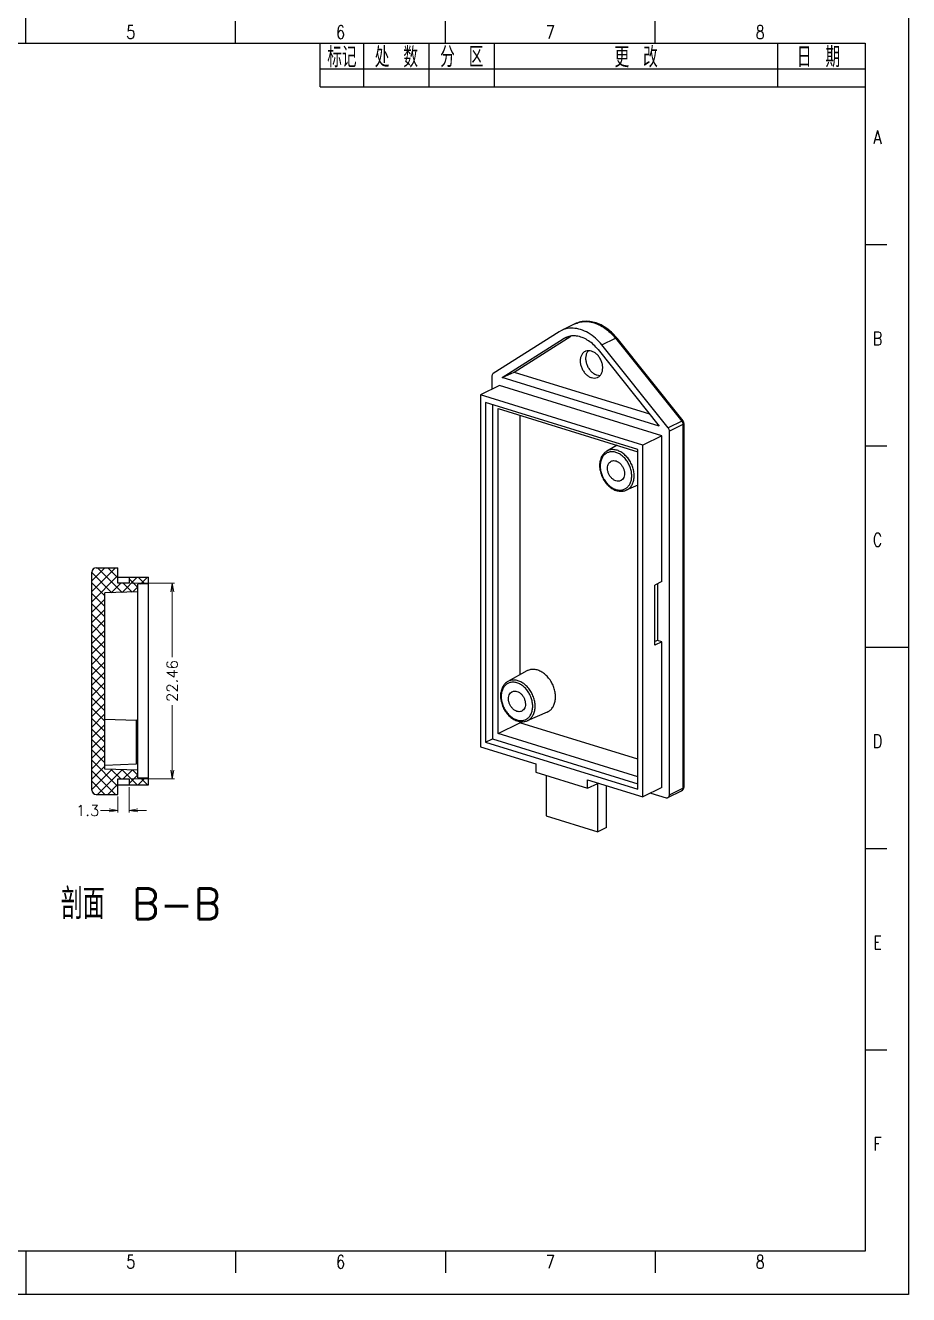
# Model space of a CAD drawing. Header units: millimetres. Extents: x 1589 to 1799, y 308 to 605.
# Drawn here: x 1697.3 to 1798.6, y 308 to 453.5 of the extents above; entities that cross this region are included whole.
import ezdxf
from ezdxf.enums import TextEntityAlignment as Align

# ---------------------------------------------------------------- set-up
doc = ezdxf.new("R2010")
doc.units = ezdxf.units.MM
doc.layers.add('02___PRT_ALL_AXES', color=7, linetype='Continuous')
doc.layers.add('LABEL', color=7, linetype='Continuous')
doc.layers.add('dim', color=82, linetype='Continuous', lineweight=9)
doc.styles.add('ROMANS', font='romans.shx', dxfattribs={"bigfont": 'gbcbig.shx'})
doc.styles.get("Standard").update_dxf_attribs({"font": 'txt', "bigfont": 'gbcbig.shx'})
doc.styles.add('tukuang1-G', font='romans.shx', dxfattribs={"width": 0.8, "bigfont": 'gbcbig.shx'})
doc.dimstyles.new('YanXiu', dxfattribs={"dimtxt": 2.5, "dimasz": 2.2, "dimexe": 0.66, "dimexo": 0.66, "dimgap": 0.66, "dimtad": 0, "dimdsep": 46, "dimtxsty": 'ROMANS', "dimblk": 'OPEN', "dimcen": 0, "dimclrd": 256, "dimclre": 131, "dimclrt": 42, "dimazin": 2, "dimtfac": 1, "dimtofl": 0, "dimtmove": 0, "dimatfit": 3, "dimldrblk": 'OPEN', "dimfxl": 0.66, "dimlwd": 5, "dimlwe": 5, "dimarcsym": 0})

# ---------------------------------------------------------------- blocks, each defined once
blk = doc.blocks.new('LINE1')
at = {"layer": 'LABEL'}
for p, q in [((-125, -6), (-125, 0)), ((-115, -6), (-115, 0)), ((-100, -6), (-100, 0)), ((-85, -6), (-85, 0)), ((-20, -6), (-20, 0)), ((0, -6), (-125, -6))]:
    blk.add_line(p, q, dxfattribs=at)
at = {"layer": 'LABEL', "style": 'tukuang1-G'}
for s, p in [('标记', (-120, -3)), ('处 数', (-107.5, -3)), ('分 区', (-92.5, -3)), ('更 改', (-52.5, -3)), ('日 期', (-10.67, -3))]:
    blk.add_text(s, height=4.667, dxfattribs=at).set_placement(p, align=Align.MIDDLE)
blk = doc.blocks.new('*U9')
at = {"layer": 'LABEL'}
for p, q in [((-202.5, 287), (-202.5, 297)), ((0, 297), (0, 0)), ((-202.5, 287), (-202.5, 292)), ((-154.37, 287), (-154.37, 292)), ((-106.25, 287), (-106.25, 292)), ((-58.12, 287), (-58.12, 292)), ((-395, 287), (-10, 287)), ((-10, 287), (-10, 10)), ((-10, 240.83), (-5, 240.83)), ((-10, 194.67), (-5, 194.67)), ((-10, 148.5), (0, 148.5)), ((-10, 148.5), (-5, 148.5)), ((-10, 102.33), (-5, 102.33)), ((-10, 56.17), (-5, 56.17)), ((-10, 10), (-395, 10)), ((-202.5, 10), (-202.5, 0)), ((-202.5, 10), (-202.5, 5)), ((-154.37, 10), (-154.37, 5)), ((-106.25, 10), (-106.25, 5)), ((-58.12, 10), (-58.12, 5)), ((0, 0), (-420, 0))]:
    blk.add_line(p, q, dxfattribs=at)
blk.add_blockref('LINE1', (-10, 287), dxfattribs=at)
at = {"layer": 'LABEL', "style": 'tukuang1-G', "width": 0.8}
for s, p in [('5', (-178.44, 288)), ('6', (-130.31, 288)), ('7', (-82.19, 288)), ('8', (-34.06, 288)), ('A', (-7.13, 263.92)), ('B', (-7.13, 217.75)), ('C', (-7.13, 171.58)), ('D', (-7.13, 125.42)), ('E', (-7.13, 79.25)), ('F', (-7.13, 33.08)), ('5', (-178.44, 6.02)), ('6', (-130.31, 6.02)), ('7', (-82.19, 6.02)), ('8', (-34.06, 6.02))]:
    blk.add_text(s, height=3, dxfattribs=at).set_placement(p, align=Align.CENTER)
blk = doc.blocks.new('MODIFY')
at = {"layer": 'LABEL'}
for p, q in [((-125, -4), (-125, 0)), ((-115, -4), (-115, 0)), ((-100, -4), (-100, 0)), ((-85, -4), (-85, 0)), ((-20, -4), (-20, 0)), ((-125, -4), (0, -4))]:
    blk.add_line(p, q, dxfattribs=at)
at = {"layer": 'LABEL', "style": 'tukuang1-G', "width": 0.8}
for tag, p in [('标记', (-120, -2)), ('处数', (-107.5, -2)), ('分区', (-92.5, -2)), ('更改', (-52.5, -2)), ('日期', (-10.67, -2))]:
    blk.add_attdef(tag, text='', height=2.5, dxfattribs=at).set_placement(p, align=Align.MIDDLE_CENTER)
blk = doc.blocks.new('_OPEN')
at = {"color": 0, "linetype": 'ByBlock'}
for p, q in [((-1, 0.17), (0, 0)), ((0, 0), (-1, -0.17)), ((0, 0), (-1, 0))]:
    blk.add_line(p, q, dxfattribs=at)
blk = doc.blocks.new('*D73')
at = {"layer": 'Defpoints', "color": 0}
for p in [(1709.21, 389.57), (1709.21, 367.11), (1714.14, 367.11)]:
    blk.add_point(p, dxfattribs=at)
at = {"layer": 'dim', "color": 131, "lineweight": 5}
for p, q in [((1709.46, 389.57), (1714.39, 389.57)), ((1709.46, 367.11), (1714.39, 367.11))]:
    blk.add_line(p, q, dxfattribs=at)
at = {"layer": 'dim', "lineweight": 5}
for p, q in [((1714.14, 388.57), (1714.14, 381.09)), ((1714.14, 368.11), (1714.14, 375.59))]:
    blk.add_line(p, q, dxfattribs=at)
for p, rotation in [((1714.14, 389.57), 90), ((1714.14, 367.11), 270)]:
    blk.add_blockref('_OPEN', p, dxfattribs=dict(at, rotation=rotation))
at = {"layer": 'dim', "color": 42, "insert": (1714.14, 378.34), "char_height": 1.25, "attachment_point": 5, "rotation": 90, "style": 'ROMANS'}
blk.add_mtext('22.46', dxfattribs=at)
blk = doc.blocks.new('*D74')
at = {"layer": 'Defpoints', "color": 0}
for p in [(1707.91, 365.34), (1709.21, 366.44), (1707.91, 363.5)]:
    blk.add_point(p, dxfattribs=at)
at = {"layer": 'dim', "color": 131, "lineweight": 5}
for p, q in [((1709.21, 366.19), (1709.21, 363.25)), ((1707.91, 365.09), (1707.91, 363.25))]:
    blk.add_line(p, q, dxfattribs=at)
at = {"layer": 'dim', "lineweight": 5}
for p, q in [((1706.91, 363.5), (1705.91, 363.5)), ((1710.21, 363.5), (1711.21, 363.5))]:
    blk.add_line(p, q, dxfattribs=at)
blk.add_blockref('_OPEN', (1707.91, 363.5), dxfattribs=at)
at = {"layer": 'dim', "lineweight": 5, "rotation": 180}
blk.add_blockref('_OPEN', (1709.21, 363.5), dxfattribs=at)
at = {"layer": 'dim', "color": 42, "insert": (1704.44, 363.5), "char_height": 1.25, "attachment_point": 5, "style": 'ROMANS'}
blk.add_mtext('1.3', dxfattribs=at)

msp = doc.modelspace()

# ---------------------------------------------------------------- linework, layer by layer
at = {"color": 7, "linetype": 'Continuous'}
for p, q in [((1760.338, 419.29), (1758.784, 418.527)), ((1758.539, 418.391), (1750.95, 413.594)), ((1753.369, 413.767), (1759.873, 417.878)), ((1758.786, 418.528), (1758.539, 418.391)), ((1758.995, 417.581), (1759.565, 417.826)), ((1759.292, 417.737), (1758.995, 417.581)), ((1751.97, 413.141), (1758.995, 417.581)), ((1762.979, 416.35), (1770.004, 407.568)), ((1763.434, 416.878), (1764.988, 417.641)), ((1771.023, 407.391), (1763.434, 416.878)), ((1764.988, 417.641), (1772.577, 408.154)), ((1765.134, 417.669), (1772.723, 408.182)), ((1751.97, 413.141), (1753.369, 413.767)), ((1753.369, 413.767), (1768.879, 408.974)), ((1751.665, 412.222), (1749.49, 411.154)), ((1750.803, 413.28), (1750.803, 411.799)), ((1770.308, 406.461), (1751.665, 412.222)), ((1770.004, 407.568), (1751.97, 413.141)), ((1749.49, 411.154), (1749.49, 370.812)), ((1768.133, 405.393), (1749.49, 411.154)), ((1750.083, 410.272), (1750.083, 371.327)), ((1767.539, 404.878), (1750.083, 410.272)), ((1750.862, 410.032), (1750.862, 371.721)), ((1751.542, 372.31), (1751.542, 409.581)), ((1751.542, 409.581), (1767.539, 404.637)), ((1754.008, 408.819), (1754.008, 379.046)), ((1772.577, 408.154), (1771.023, 407.391)), ((1772.724, 407.749), (1771.17, 406.986)), ((1772.724, 407.749), (1772.724, 366.062)), ((1772.832, 407.87), (1772.832, 366.183)), ((1770.308, 406.461), (1768.133, 405.393)), ((1770.308, 389.744), (1770.308, 406.461)), ((1771.17, 365.299), (1771.17, 406.986)), ((1765.179, 405.367), (1763.998, 404.711)), ((1767.539, 365.933), (1767.539, 404.878)), ((1768.133, 365.051), (1768.133, 405.393)), ((1767.539, 400.786), (1766.205, 400.213)), ((1704.911, 365.839), (1704.911, 390.839)), ((1705.411, 391.339), (1707.911, 391.339)), ((1707.911, 389.568), (1707.911, 391.339)), ((1707.911, 390.239), (1711.411, 390.239)), ((1709.211, 390.239), (1709.211, 389.568)), ((1711.411, 366.44), (1711.411, 390.239)), ((1710.211, 388.572), (1706.411, 388.439)), ((1709.211, 389.568), (1707.911, 389.568)), ((1711.411, 389.481), (1710.211, 389.439)), ((1710.211, 367.24), (1710.211, 389.439)), ((1770.308, 389.744), (1769.5, 389.347)), ((1769.5, 382.439), (1769.5, 389.347)), ((1769.783, 389.486), (1769.783, 382.998)), ((1706.411, 368.24), (1706.411, 388.439)), ((1769.783, 382.998), (1769.5, 382.859)), ((1770.308, 382.836), (1769.5, 382.439)), ((1770.308, 382.836), (1769.783, 382.998)), ((1770.308, 366.118), (1770.308, 382.836)), ((1754.823, 379.498), (1752.639, 378.286)), ((1757.141, 374.774), (1754.847, 373.789)), ((1706.411, 373.972), (1710.018, 373.846)), ((1710.018, 373.846), (1710.018, 368.833)), ((1751.542, 372.31), (1754.008, 373.559)), ((1754.008, 373.697), (1754.008, 373.559)), ((1767.539, 369.378), (1754.008, 373.559)), ((1750.083, 371.327), (1750.862, 371.721)), ((1750.083, 371.327), (1767.539, 365.933)), ((1750.862, 371.721), (1767.539, 366.568)), ((1767.539, 367.367), (1751.542, 372.31)), ((1749.49, 370.812), (1755.835, 368.851)), ((1706.411, 368.707), (1710.018, 368.833)), ((1710.211, 368.107), (1706.411, 368.24)), ((1755.835, 368.851), (1755.835, 367.899)), ((1707.911, 367.11), (1709.211, 367.11)), ((1707.911, 365.339), (1707.911, 367.11)), ((1709.211, 367.11), (1709.211, 366.44)), ((1711.411, 367.198), (1710.211, 367.24)), ((1755.835, 367.899), (1761.788, 366.059)), ((1757.016, 367.534), (1757.016, 362.891)), ((1761.788, 367.012), (1768.133, 365.051)), ((1761.788, 366.059), (1761.788, 367.012)), ((1705.411, 365.339), (1707.911, 365.339)), ((1707.911, 366.44), (1711.411, 366.44)), ((1761.788, 366.059), (1762.969, 366.578)), ((1762.969, 361.052), (1762.969, 366.578)), ((1763.963, 361.54), (1763.963, 366.339)), ((1770.308, 366.118), (1768.133, 365.051)), ((1769.041, 365.497), (1770.778, 364.96)), ((1770.999, 364.972), (1772.553, 365.734)), ((1771.17, 365.299), (1772.724, 366.062)), ((1757.016, 362.891), (1762.969, 361.052)), ((1763.963, 361.54), (1762.969, 361.052))]:
    msp.add_line(p, q, dxfattribs=at)
at = {"color": 2, "linetype": 'Continuous'}
for p, q in [((1706.429, 391.339), (1704.911, 389.821)), ((1707.626, 391.339), (1704.911, 388.625)), ((1704.911, 390.788), (1707.231, 388.468)), ((1707.911, 390.428), (1704.911, 387.428)), ((1705.158, 391.265), (1704.986, 391.092)), ((1705.556, 391.339), (1708.387, 388.508)), ((1706.753, 391.339), (1707.911, 390.181)), ((1710.115, 390.239), (1708.384, 388.508)), ((1709.211, 390.077), (1710.211, 389.077)), ((1710.246, 390.239), (1711.018, 389.467)), ((1711.312, 390.239), (1710.522, 389.45)), ((1704.911, 389.591), (1706.411, 388.091)), ((1708.248, 389.568), (1707.144, 388.465)), ((1708.524, 389.568), (1709.543, 388.549)), ((1710.211, 389.139), (1709.624, 388.551)), ((1704.911, 388.395), (1706.411, 386.895)), ((1706.411, 387.732), (1704.911, 386.232)), ((1704.911, 387.198), (1706.411, 385.698)), ((1706.411, 386.535), (1704.911, 385.035)), ((1704.911, 386.002), (1706.411, 384.502)), ((1706.411, 385.339), (1704.911, 383.839)), ((1704.911, 384.805), (1706.411, 383.305)), ((1706.411, 384.142), (1704.911, 382.642)), ((1704.911, 383.609), (1706.411, 382.109)), ((1706.411, 382.946), (1704.911, 381.446)), ((1704.911, 382.412), (1706.411, 380.912)), ((1706.411, 381.749), (1704.911, 380.249)), ((1704.911, 381.216), (1706.411, 379.716)), ((1706.411, 380.553), (1704.911, 379.053)), ((1704.911, 380.019), (1706.411, 378.519)), ((1706.411, 379.356), (1704.911, 377.856)), ((1704.911, 378.823), (1706.411, 377.323)), ((1706.411, 378.16), (1704.911, 376.66)), ((1704.911, 377.626), (1706.411, 376.126)), ((1706.411, 376.963), (1704.911, 375.463)), ((1704.911, 376.43), (1706.411, 374.93)), ((1706.411, 375.767), (1704.911, 374.267)), ((1704.911, 375.233), (1706.411, 373.733)), ((1706.411, 374.57), (1704.911, 373.07)), ((1704.911, 374.037), (1706.411, 372.537)), ((1706.411, 373.374), (1704.911, 371.874)), ((1704.911, 372.84), (1706.411, 371.34)), ((1706.411, 372.177), (1704.911, 370.677)), ((1704.911, 371.644), (1706.411, 370.144)), ((1706.411, 370.981), (1704.911, 369.481)), ((1704.911, 370.447), (1706.411, 368.947)), ((1706.411, 369.784), (1704.911, 368.284)), ((1704.911, 369.25), (1707.911, 366.25)), ((1706.411, 368.587), (1704.911, 367.087)), ((1707.231, 368.211), (1704.911, 365.891)), ((1707.144, 368.214), (1708.248, 367.11)), ((1704.911, 368.054), (1707.626, 365.339)), ((1704.911, 366.857), (1706.429, 365.339)), ((1708.387, 368.171), (1705.556, 365.339)), ((1708.384, 368.171), (1710.115, 366.44)), ((1709.543, 368.13), (1708.524, 367.11)), ((1710.211, 367.601), (1709.211, 366.601)), ((1709.624, 368.127), (1710.211, 367.54)), ((1711.018, 367.211), (1710.246, 366.44)), ((1710.522, 367.229), (1711.312, 366.44)), ((1704.986, 365.586), (1705.158, 365.414)), ((1707.911, 366.498), (1706.753, 365.339))]:
    msp.add_line(p, q, dxfattribs=at)
at = {"color": 7, "linetype": 'Continuous'}
for centre, radius, start, end in [((1760.185, 413.711), 6.337, 38.65804, 39.36336), ((1772.333, 407.87), 0.499, 359.9707, 38.67455), ((1765.887, 403.052), 2.729, 180.00237, 181.43379), ((1705.411, 390.839), 0.5, 90, 180), ((1754.529, 376.627), 2.729, 180.00237, 181.43379), ((1710.011, 373.646), 0.2, 0, 88), ((1710.011, 369.032), 0.2, 272, 0), ((1705.411, 365.839), 0.5, 180, 270), ((1772.332, 366.183), 0.5, 296.13851, 0.00147)]:
    msp.add_arc(centre, radius, start, end, dxfattribs=at)
for points, start_tangent, end_tangent in [([(1765.085, 417.73), (1764.529, 418.323), (1763.855, 418.858), (1763.137, 419.256), (1762.4, 419.501), (1761.671, 419.587), (1760.978, 419.514), (1760.338, 419.29)], (-0.6342418, 0.7731347), (-0.8977317, -0.4405427)), ([(1760.338, 419.29), (1760.57, 419.39), (1761.157, 419.537), (1761.829, 419.55), (1762.546, 419.405), (1763.263, 419.105), (1763.932, 418.676), (1764.515, 418.168), (1764.988, 417.641)], (0.8977228, 0.4405608), (0.6246764, -0.7808837)), ([(1763.434, 416.878), (1762.69, 417.659), (1761.86, 418.258), (1760.987, 418.644), (1760.113, 418.798), (1759.283, 418.712), (1758.786, 418.528)], (-0.6246764, 0.7808837), (-0.8984883, -0.4389975)), ([(1762.979, 416.35), (1762.465, 416.903), (1761.896, 417.351), (1761.294, 417.675), (1760.68, 417.865), (1760.077, 417.913), (1759.509, 417.817), (1759.292, 417.737)], (-0.6246764, 0.7808837), (-0.91894, -0.3943973)), ([(1765.132, 417.668), (1765.124, 417.676), (1765.072, 417.674), (1764.988, 417.641)], (-0.5373654, 0.8433495), (-0.8977317, -0.4405427)), ([(1750.95, 413.594), (1750.871, 413.518), (1750.821, 413.41), (1750.803, 413.28)], (-0.8453227, -0.5342561), (0, -1)), ([(1772.721, 408.181), (1772.713, 408.189), (1772.661, 408.187), (1772.577, 408.154)], (-0.538922, 0.8423557), (-0.8977317, -0.4405427)), ([(1772.577, 408.154), (1772.612, 408.106), (1772.644, 408.052), (1772.672, 407.995), (1772.694, 407.934), (1772.711, 407.872), (1772.721, 407.81), (1772.724, 407.749)], (0.6246764, -0.7808837), (0, -1)), ([(1772.832, 407.87), (1772.832, 407.862), (1772.801, 407.802), (1772.724, 407.749)], (0.0256812, -0.9996702), (-0.8977317, -0.4405427)), ([(1771.17, 406.986), (1771.153, 407.127), (1771.102, 407.266), (1771.023, 407.391)], (0, 1), (-0.6246764, 0.7808837)), ([(1763.997, 404.711), (1763.67, 404.46), (1763.392, 404.076), (1763.217, 403.598), (1763.158, 403.052)], (-0.8739444, -0.4860259), (0, -1)), ([(1766.847, 401.874), (1766.802, 402.359), (1766.669, 402.85), (1766.453, 403.32), (1766.167, 403.745), (1765.824, 404.104), (1765.442, 404.379), (1765.04, 404.557), (1764.638, 404.628), (1764.256, 404.589), (1763.913, 404.441), (1763.627, 404.193), (1763.412, 403.856), (1763.278, 403.448), (1763.233, 402.991)], (0, 1), (0, -1)), ([(1767.124, 401.884), (1767.075, 402.413), (1766.929, 402.946), (1766.695, 403.456), (1766.384, 403.918), (1766.012, 404.308), (1765.597, 404.607), (1765.16, 404.8), (1764.723, 404.877), (1764.308, 404.834), (1763.998, 404.711)], (0, 1), (-0.8747481, -0.4845779)), ([(1763.158, 402.983), (1763.216, 402.475), (1763.389, 401.901), (1763.664, 401.361), (1764.026, 400.887), (1764.455, 400.507), (1764.925, 400.243), (1765.406, 400.111), (1765.873, 400.116), (1766.204, 400.213)], (0.0249808, -0.9996879), (0.9193667, 0.3934016)), ([(1763.233, 402.991), (1763.278, 402.505), (1763.412, 402.014), (1763.627, 401.544), (1763.913, 401.119), (1764.256, 400.76), (1764.638, 400.485), (1765.041, 400.307), (1765.443, 400.236), (1765.825, 400.276), (1766.125, 400.398)], (0, -1), (0.8678049, 0.4969051)), ([(1766.125, 400.398), (1766.168, 400.423), (1766.454, 400.671), (1766.669, 401.008), (1766.802, 401.416), (1766.847, 401.874)], (0.8678049, 0.4969051), (0, 1)), ([(1766.205, 400.213), (1766.385, 400.307), (1766.695, 400.577), (1766.929, 400.943), (1767.075, 401.386), (1767.124, 401.884)], (0.9188059, 0.3947096), (0, 1)), ([(1755.766, 375.46), (1755.716, 375.988), (1755.571, 376.522), (1755.337, 377.032), (1755.026, 377.493), (1754.654, 377.883), (1754.239, 378.182), (1753.802, 378.375), (1753.365, 378.452), (1752.95, 378.41), (1752.639, 378.286)], (0, 1), (-0.8747481, -0.4845779)), ([(1758.106, 376.529), (1758.06, 377.057), (1757.922, 377.589), (1757.699, 378.103), (1757.401, 378.574), (1757.042, 378.981), (1756.637, 379.306), (1756.206, 379.534), (1755.768, 379.655), (1755.342, 379.664), (1754.948, 379.559), (1754.823, 379.498)], (0, 1), (-0.8742392, -0.4854954)), ([(1752.639, 378.286), (1752.311, 378.036), (1752.034, 377.652), (1751.859, 377.173), (1751.799, 376.627)], (-0.8739444, -0.4860259), (0, -1)), ([(1755.489, 375.449), (1755.444, 375.934), (1755.311, 376.425), (1755.095, 376.895), (1754.809, 377.32), (1754.466, 377.68), (1754.084, 377.955), (1753.682, 378.132), (1753.279, 378.203), (1752.897, 378.164), (1752.555, 378.017), (1752.269, 377.768), (1752.053, 377.431), (1751.92, 377.023), (1751.875, 376.566)], (0, 1), (0, -1)), ([(1751.8, 376.559), (1751.858, 376.051), (1752.031, 375.477), (1752.306, 374.936), (1752.668, 374.463), (1753.097, 374.082), (1753.566, 373.818), (1754.048, 373.686), (1754.515, 373.692), (1754.846, 373.788)], (0.0249808, -0.9996879), (0.9193667, 0.3934016)), ([(1751.875, 376.566), (1751.92, 376.081), (1752.054, 375.59), (1752.269, 375.12), (1752.555, 374.695), (1752.898, 374.336), (1753.28, 374.06), (1753.682, 373.883), (1754.085, 373.812), (1754.467, 373.851), (1754.767, 373.973)], (0, -1), (0.8678049, 0.4969051)), ([(1757.141, 374.774), (1757.401, 374.921), (1757.699, 375.208), (1757.922, 375.584), (1758.06, 376.031), (1758.106, 376.529)], (0.9186405, 0.3950944), (0, 1)), ([(1754.767, 373.973), (1754.809, 373.999), (1755.095, 374.247), (1755.311, 374.584), (1755.444, 374.992), (1755.489, 375.449)], (0.8678049, 0.4969051), (0, 1)), ([(1754.847, 373.789), (1755.026, 373.883), (1755.337, 374.152), (1755.571, 374.518), (1755.716, 374.961), (1755.766, 375.46)], (0.9188059, 0.3947096), (0, 1)), ([(1770.999, 364.972), (1771.009, 364.977), (1771.095, 365.052), (1771.151, 365.163), (1771.17, 365.299)], (0.8981122, 0.4397663), (0, 1)), ([(1772.724, 366.062), (1772.705, 365.926), (1772.649, 365.814), (1772.563, 365.739), (1772.553, 365.734)], (0, -1), (-0.898342, -0.4392967)), ([(1772.832, 366.173), (1772.8, 366.114), (1772.724, 366.062)], (-0.1162891, -0.9932154), (-0.8977317, -0.4405427)), ([(1772.832, 366.183), (1772.832, 366.174), (1772.832, 366.173)], (0.0282408, -0.9996011), (-0.1162891, -0.9932154)), ([(1770.778, 364.96), (1770.899, 364.945), (1770.999, 364.972)], (0.9554208, -0.2952474), (0.8981122, 0.4397663))]:
    msp.add_spline(points, degree=3, dxfattribs=dict(at, start_tangent=start_tangent, end_tangent=end_tangent))
at = {"layer": '02___PRT_ALL_AXES', "color": 7, "linetype": 'Continuous'}
for points, start_tangent, end_tangent in [([(1763.522, 414.249), (1763.478, 414.656), (1763.349, 415.063), (1763.144, 415.441), (1762.876, 415.765), (1762.564, 416.013), (1762.23, 416.169), (1761.895, 416.22), (1761.584, 416.165), (1761.503, 416.13)], (0, 1), (-0.8973802, -0.4412581)), ([(1761.848, 416.222), (1761.732, 416.06), (1761.603, 415.733), (1761.559, 415.353)], (-0.6594592, -0.7517404), (0, -1)), ([(1761.503, 416.13), (1761.316, 416.006), (1761.111, 415.755), (1760.982, 415.428), (1760.937, 415.048)], (-0.8973802, -0.4412581), (0, -1)), ([(1760.937, 415.048), (1760.982, 414.641), (1761.111, 414.235), (1761.316, 413.857), (1761.584, 413.532), (1761.895, 413.284), (1762.23, 413.129), (1762.564, 413.078), (1762.876, 413.133), (1762.957, 413.168)], (0, -1), (0.8973802, 0.4412581)), ([(1761.559, 415.353), (1761.603, 414.946), (1761.732, 414.54), (1761.938, 414.162), (1762.205, 413.837), (1762.517, 413.589), (1762.852, 413.434), (1763.186, 413.383), (1763.224, 413.384)], (0, -1), (0.9989647, 0.0454925)), ([(1762.957, 413.168), (1763.144, 413.292), (1763.349, 413.543), (1763.478, 413.87), (1763.522, 414.249)], (0.8973802, 0.4412581), (0, 1)), ([(1764.069, 402.732), (1764.108, 403.042), (1764.224, 403.303), (1764.404, 403.491), (1764.494, 403.545)], (0, 1), (0.8979769, 0.4400425)), ([(1764.494, 403.545), (1764.638, 403.596), (1764.901, 403.605), (1765.179, 403.519), (1765.443, 403.347), (1765.677, 403.098), (1765.857, 402.798), (1765.972, 402.466), (1766.012, 402.132)], (0.8979769, 0.4400425), (0, -1)), ([(1765.587, 401.319), (1765.443, 401.268), (1765.179, 401.259), (1764.901, 401.345), (1764.638, 401.517), (1764.404, 401.766), (1764.224, 402.066), (1764.108, 402.399), (1764.069, 402.732)], (-0.8979769, -0.4400425), (0, 1)), ([(1766.012, 402.132), (1765.972, 401.823), (1765.857, 401.562), (1765.677, 401.373), (1765.587, 401.319)], (0, -1), (-0.8979769, -0.4400425)), ([(1752.711, 376.308), (1752.75, 376.617), (1752.865, 376.878), (1753.046, 377.067), (1753.136, 377.121)], (0, 1), (0.8979769, 0.4400425)), ([(1753.136, 377.121), (1753.279, 377.171), (1753.543, 377.181), (1753.821, 377.095), (1754.085, 376.923), (1754.319, 376.673), (1754.499, 376.373), (1754.614, 376.041), (1754.653, 375.707)], (0.8979769, 0.4400425), (0, -1)), ([(1754.228, 374.895), (1754.085, 374.844), (1753.821, 374.834), (1753.543, 374.92), (1753.279, 375.093), (1753.046, 375.342), (1752.865, 375.642), (1752.75, 375.974), (1752.711, 376.308)], (-0.8979769, -0.4400425), (0, 1)), ([(1754.653, 375.707), (1754.614, 375.398), (1754.499, 375.137), (1754.319, 374.948), (1754.228, 374.895)], (0, -1), (-0.8979769, -0.4400425))]:
    msp.add_spline(points, degree=3, dxfattribs=dict(at, start_tangent=start_tangent, end_tangent=end_tangent))

# ---------------------------------------------------------------- block references
at = {"xscale": 0.5, "yscale": 0.5, "zscale": 0.5}
for name, p in [('*U9', (1798.604, 307.988)), ('MODIFY', (1793.604, 448.488))]:
    msp.add_blockref(name, p, dxfattribs=at)

# ---------------------------------------------------------------- texts
at = {"color": 2, "linetype": 'Continuous', "insert": (1701.368, 354.542), "char_height": 3.5, "width": 25.68878, "attachment_point": 1}
msp.add_mtext('剖面 B-B', dxfattribs=at)

# ---------------------------------------------------------------- dimensions: what is measured, and where the dimension line sits
at = {"layer": 'dim'}
dim = msp.add_linear_dim(base=(1714.143, 367.11), p1=(1709.211, 389.568), p2=(1709.211, 367.11), angle=90, dimstyle='YanXiu', override={"dimscale": 0.5, "dimasz": 2, "dimexe": 0.49975, "dimexo": 0.49975, "dimgap": 0.49975}, dxfattribs=at)
dim.commit()
dim.dimension.update_dxf_attribs({"geometry": '*D73', "text_midpoint": (1714.143, 378.339)})
dim = msp.add_linear_dim(base=(1707.911, 363.503), p1=(1709.211, 366.44), p2=(1707.911, 365.339), dimstyle='YanXiu', override={"dimscale": 0.5, "dimasz": 2, "dimexe": 0.49975, "dimexo": 0.49975, "dimgap": 0.49975}, dxfattribs=at)
dim.commit()
dim.dimension.update_dxf_attribs({"geometry": '*D74', "text_midpoint": (1704.441, 363.503)})

doc.saveas('drawing.dxf')
